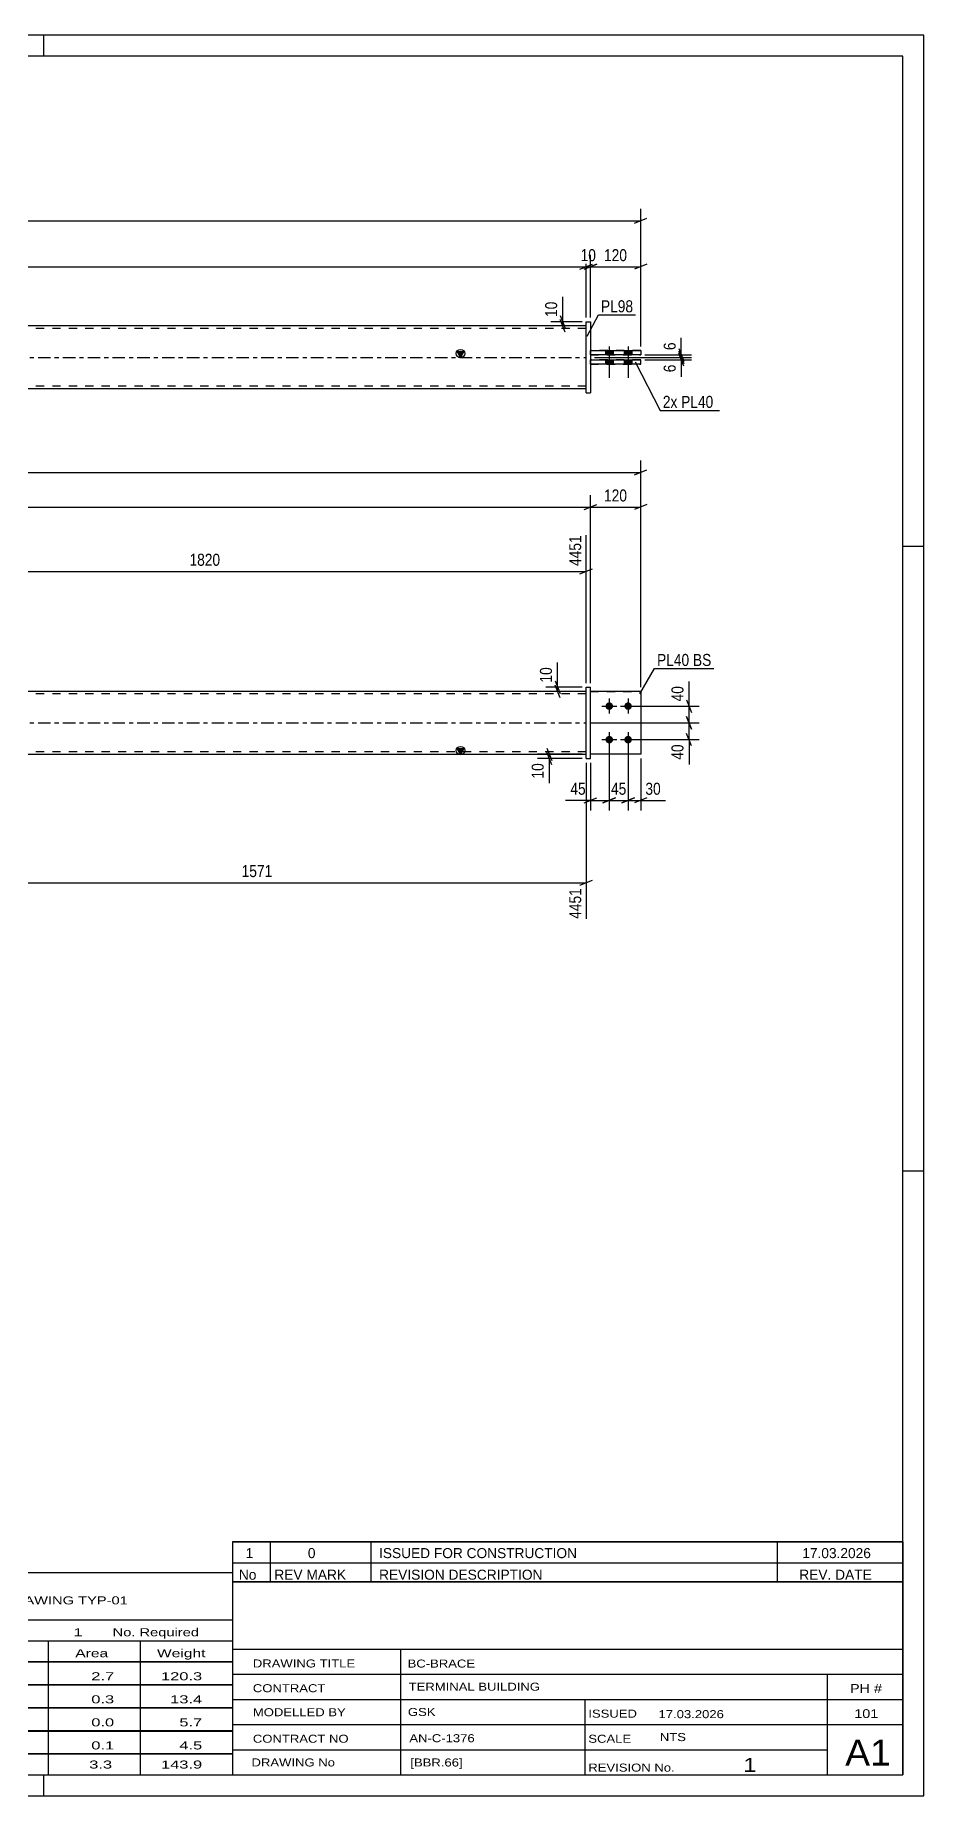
# Model space of a CAD drawing. Header units: millimetres. Extents: x 0 to 594, y 0 to 420.
# Drawn here: x 381.9 to 594, y 0 to 420 of the extents above; entities that cross this region are included whole.
import ezdxf

# ---------------------------------------------------------------- set-up
doc = ezdxf.new("R2010")
doc.units = ezdxf.units.MM
doc.linetypes.add('DXK_LINE_DOT2', pattern=[3.9198, 1.9599, -1.9599])
doc.linetypes.add('DXK_LINE_DOT3', pattern=[5.9187, 2.979, -0.9799, 0.9799, -0.9799])
doc.styles.add('Arial Narrow', font='ARIALN.TTF', dxfattribs={"height": 0.2})

# ---------------------------------------------------------------- blocks, each defined once
blk = doc.blocks.new('Unknown-580611564-1130')
at = {"color": 5, "linetype": 'Continuous'}
for p, q in [((594, 420), (0, 420)), ((384, 415), (384, 420)), ((594, 0), (594, 420)), ((589, 415), (5, 415)), ((589, 5), (589, 415)), ((594, 298), (589, 298)), ((594, 149), (589, 149)), ((5, 5), (589, 5)), ((384, 0), (384, 5)), ((0, 0), (594, 0))]:
    blk.add_line(p, q, dxfattribs=at)
blk = doc.blocks.new('Part-580611564-1695 - 1673')
at = {"color": 2, "linetype": 'Continuous'}
for p, q in [((526.43, 263.45), (514.43, 263.45)), ((526.43, 263.45), (526.43, 263.45)), ((526.43, 263.45), (526.43, 248.45)), ((526.43, 248.45), (514.43, 248.45))]:
    blk.add_line(p, q, dxfattribs=at)
at = {"color": 7, "linetype": 'DXK_LINE_DOT2'}
for p, q in [((526.43, 263.45), (514.43, 263.45)), ((514.43, 263.45), (514.43, 263.45)), ((514.43, 248.45), (514.43, 263.45)), ((526.43, 263.45), (526.43, 263.45)), ((526.43, 248.45), (514.43, 248.45))]:
    blk.add_line(p, q, dxfattribs=at)
blk = doc.blocks.new('Part-580611564-1700 - 1673')
at = {"linetype": 'Continuous'}
blk.add_hatch(color=2, dxfattribs=at).paths.add_polyline_path([(483.43, 248.45), (482.63, 249.85), (484.23, 249.85)])
at = {"color": 2, "linetype": 'Continuous'}
for p, q in [((199.04, 263.45), (111.04, 263.45)), ((513.43, 263.45), (199.14, 263.45)), ((111.04, 248.45), (199.04, 248.45)), ((199.14, 248.45), (513.43, 248.45)), ((483.43, 248.45), (482.63, 249.85)), ((482.63, 249.85), (484.23, 249.85)), ((484.23, 249.85), (483.43, 248.45))]:
    blk.add_line(p, q, dxfattribs=at)
at = {"color": 7, "linetype": 'DXK_LINE_DOT2'}
for p, q in [((111.04, 263.45), (111.04, 248.45)), ((199.04, 262.85), (111.04, 262.85)), ((513.43, 262.85), (199.14, 262.85)), ((298.36, 263.45), (298.36, 262.85)), ((332.49, 263.45), (332.49, 262.85)), ((513.43, 248.45), (513.43, 263.45)), ((199.04, 249.05), (111.04, 249.05)), ((513.43, 249.05), (199.14, 249.05)), ((322.25, 248.45), (322.25, 249.05)), ((322.25, 248.54), (322.25, 248.45)), ((356.39, 248.45), (356.39, 249.05)), ((356.39, 248.54), (356.39, 248.45))]:
    blk.add_line(p, q, dxfattribs=at)
at = {"color": 7, "linetype": 'DXK_LINE_DOT3'}
for p, q in [((111.04, 255.95), (199.04, 255.95)), ((199.14, 255.95), (513.43, 255.95))]:
    blk.add_line(p, q, dxfattribs=at)
at = {"color": 2, "linetype": 'Continuous'}
blk.add_circle((483.43, 249.35), 1, dxfattribs=at)
blk = doc.blocks.new('Part-580611564-1685 - 1673')
at = {"color": 2, "linetype": 'Continuous'}
for p, q in [((513.43, 264.45), (514.43, 264.45)), ((513.43, 247.45), (513.43, 264.45)), ((514.43, 247.45), (514.43, 264.45)), ((513.43, 247.45), (513.43, 247.45)), ((513.43, 247.45), (514.43, 247.45))]:
    blk.add_line(p, q, dxfattribs=at)
at = {"color": 7, "linetype": 'DXK_LINE_DOT2'}
for p, q in [((513.43, 264.45), (514.43, 264.45)), ((513.43, 247.45), (514.43, 247.45))]:
    blk.add_line(p, q, dxfattribs=at)
blk = doc.blocks.new('Part-580611564-1690 - 1673')
at = {"color": 7, "linetype": 'DXK_LINE_DOT2'}
for p, q in [((514.43, 263.45), (526.43, 263.45)), ((526.43, 263.45), (514.43, 263.45)), ((514.43, 263.45), (514.43, 263.45)), ((514.43, 248.45), (514.43, 263.45)), ((526.43, 263.45), (526.43, 263.45)), ((526.43, 263.45), (526.43, 248.45)), ((526.43, 248.45), (514.43, 248.45)), ((526.43, 248.45), (514.43, 248.45))]:
    blk.add_line(p, q, dxfattribs=at)
blk = doc.blocks.new('Bolt-580611564-1710 - 1673')
at = {"linetype": 'Continuous'}
for points in [[(518.93, 260.85), (519.12, 260.83), (519.3, 260.77), (519.46, 260.68), (519.6, 260.55), (519.71, 260.4), (519.79, 260.23), (519.83, 260.04), (519.83, 259.85), (519.79, 259.67), (519.71, 259.5), (519.6, 259.35), (519.46, 259.22), (519.3, 259.13), (519.12, 259.07), (518.93, 259.05), (518.74, 259.07), (518.57, 259.13), (518.4, 259.22), (518.26, 259.35), (518.15, 259.5), (518.08, 259.67), (518.04, 259.85), (518.04, 260.04), (518.08, 260.23), (518.15, 260.4), (518.26, 260.55), (518.4, 260.68), (518.57, 260.77), (518.74, 260.83)], [(523.43, 260.85), (523.62, 260.83), (523.8, 260.77), (523.96, 260.68), (524.1, 260.55), (524.21, 260.4), (524.29, 260.23), (524.33, 260.04), (524.33, 259.85), (524.29, 259.67), (524.21, 259.5), (524.1, 259.35), (523.96, 259.22), (523.8, 259.13), (523.62, 259.07), (523.43, 259.05), (523.24, 259.07), (523.07, 259.13), (522.9, 259.22), (522.76, 259.35), (522.65, 259.5), (522.58, 259.67), (522.54, 259.85), (522.54, 260.04), (522.58, 260.23), (522.65, 260.4), (522.76, 260.55), (522.9, 260.68), (523.07, 260.77), (523.24, 260.83)], [(518.93, 252.85), (519.12, 252.83), (519.3, 252.77), (519.46, 252.68), (519.6, 252.55), (519.71, 252.4), (519.79, 252.23), (519.83, 252.04), (519.83, 251.85), (519.79, 251.67), (519.71, 251.5), (519.6, 251.35), (519.46, 251.22), (519.3, 251.13), (519.12, 251.07), (518.93, 251.05), (518.74, 251.07), (518.57, 251.13), (518.4, 251.22), (518.26, 251.35), (518.15, 251.5), (518.08, 251.67), (518.04, 251.85), (518.04, 252.04), (518.08, 252.23), (518.15, 252.4), (518.26, 252.55), (518.4, 252.68), (518.57, 252.77), (518.74, 252.83)], [(523.43, 252.85), (523.62, 252.83), (523.8, 252.77), (523.96, 252.68), (524.1, 252.55), (524.21, 252.4), (524.29, 252.23), (524.33, 252.04), (524.33, 251.85), (524.29, 251.67), (524.21, 251.5), (524.1, 251.35), (523.96, 251.22), (523.8, 251.13), (523.62, 251.07), (523.43, 251.05), (523.24, 251.07), (523.07, 251.13), (522.9, 251.22), (522.76, 251.35), (522.65, 251.5), (522.58, 251.67), (522.54, 251.85), (522.54, 252.04), (522.58, 252.23), (522.65, 252.4), (522.76, 252.55), (522.9, 252.68), (523.07, 252.77), (523.24, 252.83)]]:
    blk.add_hatch(color=1, dxfattribs=at).paths.add_polyline_path(points)
at = {"color": 1, "linetype": 'Continuous'}
for p, q in [((518.93, 261.75), (518.93, 258.15)), ((523.43, 261.75), (523.43, 258.15)), ((517.13, 259.95), (520.73, 259.95)), ((521.63, 259.95), (525.23, 259.95)), ((518.93, 253.75), (518.93, 250.15)), ((523.43, 253.75), (523.43, 250.15)), ((517.13, 251.95), (520.73, 251.95)), ((521.63, 251.95), (525.23, 251.95))]:
    blk.add_line(p, q, dxfattribs=at)
blk = doc.blocks.new('Bolt-580611564-1371 - 1367')
at = {"linetype": 'Continuous'}
for points in [[(519.83, 344.75), (518.03, 344.75), (518.03, 343.75), (519.83, 343.75)], [(519.83, 344.75), (518.03, 344.75), (518.03, 343.75), (519.83, 343.75)], [(524.33, 344.75), (522.53, 344.75), (522.53, 343.75), (524.33, 343.75)], [(524.33, 344.75), (522.53, 344.75), (522.53, 343.75), (524.33, 343.75)], [(519.83, 342.55), (518.03, 342.55), (518.03, 341.55), (519.83, 341.55)], [(519.83, 342.55), (518.03, 342.55), (518.03, 341.55), (519.83, 341.55)], [(524.33, 342.55), (522.53, 342.55), (522.53, 341.55), (524.33, 341.55)], [(524.33, 342.55), (522.53, 342.55), (522.53, 341.55), (524.33, 341.55)]]:
    blk.add_hatch(color=1, dxfattribs=at).paths.add_polyline_path(points)
at = {"color": 1, "linetype": 'Continuous'}
for p, q in [((518.03, 344.75), (518.03, 343.75)), ((518.03, 344.75), (518.03, 343.75)), ((518.93, 345.75), (518.93, 338.25)), ((518.93, 345.75), (518.93, 338.25)), ((519.83, 344.75), (519.83, 343.75)), ((519.83, 344.75), (519.83, 343.75)), ((522.53, 344.75), (522.53, 343.75)), ((522.53, 344.75), (522.53, 343.75)), ((523.43, 345.75), (523.43, 338.25)), ((523.43, 345.75), (523.43, 338.25)), ((524.33, 344.75), (524.33, 343.75)), ((524.33, 344.75), (524.33, 343.75)), ((518.03, 342.55), (518.03, 341.55)), ((518.03, 342.55), (518.03, 341.55)), ((519.83, 342.55), (519.83, 341.55)), ((519.83, 342.55), (519.83, 341.55)), ((522.53, 342.55), (522.53, 341.55)), ((522.53, 342.55), (522.53, 341.55)), ((524.33, 342.55), (524.33, 341.55)), ((524.33, 342.55), (524.33, 341.55))]:
    blk.add_line(p, q, dxfattribs=at)
blk = doc.blocks.new('Part-580611564-1456 - 1367')
at = {"linetype": 'Continuous'}
blk.add_hatch(color=2, dxfattribs=at).paths.add_polyline_path([(483.43, 343.15), (482.63, 344.55), (484.23, 344.55)])
at = {"color": 2, "linetype": 'Continuous'}
for p, q in [((199.04, 350.65), (111.04, 350.65)), ((513.43, 350.65), (199.14, 350.65)), ((483.43, 343.15), (482.63, 344.55)), ((482.63, 344.55), (484.23, 344.55)), ((484.23, 344.55), (483.43, 343.15)), ((298.36, 343.85), (332.49, 343.85)), ((298.36, 343.75), (298.36, 343.85)), ((298.36, 342.55), (298.36, 342.45)), ((298.36, 342.45), (298.36, 342.45)), ((332.49, 342.45), (298.36, 342.45)), ((322.25, 343.85), (322.25, 343.75)), ((322.25, 342.45), (322.25, 342.55)), ((332.49, 343.85), (332.49, 342.45)), ((199.04, 335.65), (111.04, 335.65)), ((513.43, 335.65), (199.14, 335.65))]:
    blk.add_line(p, q, dxfattribs=at)
at = {"color": 7, "linetype": 'DXK_LINE_DOT2'}
for p, q in [((111.04, 335.65), (111.04, 350.65)), ((199.04, 350.05), (111.04, 350.05)), ((513.43, 350.05), (199.14, 350.05)), ((513.43, 335.65), (513.43, 350.65)), ((298.36, 343.85), (332.49, 343.85)), ((298.36, 342.45), (298.36, 343.75)), ((298.36, 342.45), (332.49, 342.45)), ((322.25, 343.85), (322.25, 343.85)), ((322.25, 343.85), (322.25, 343.85)), ((322.25, 343.85), (356.39, 343.85)), ((322.25, 343.85), (356.39, 343.85)), ((322.25, 343.75), (322.25, 342.45)), ((356.39, 342.45), (322.25, 342.45)), ((322.25, 342.45), (322.25, 342.45)), ((322.25, 342.45), (356.39, 342.45)), ((356.39, 343.85), (356.39, 342.45)), ((199.04, 336.25), (111.04, 336.25)), ((513.43, 336.25), (199.14, 336.25))]:
    blk.add_line(p, q, dxfattribs=at)
at = {"color": 7, "linetype": 'DXK_LINE_DOT3'}
for p, q in [((111.04, 343.15), (199.04, 343.15)), ((199.14, 343.15), (513.43, 343.15))]:
    blk.add_line(p, q, dxfattribs=at)
at = {"color": 2, "linetype": 'Continuous'}
blk.add_circle((483.43, 344.05), 1, dxfattribs=at)
blk = doc.blocks.new('Part-580611564-1461 - 1367')
at = {"color": 2, "linetype": 'Continuous'}
for p, q in [((514.43, 342.55), (526.43, 342.55)), ((526.43, 341.55), (514.43, 341.55)), ((526.43, 341.55), (526.43, 342.55))]:
    blk.add_line(p, q, dxfattribs=at)
at = {"color": 7, "linetype": 'DXK_LINE_DOT2'}
for p, q in [((514.43, 341.55), (514.43, 342.55)), ((526.43, 342.55), (514.43, 342.55)), ((514.43, 341.55), (526.43, 341.55))]:
    blk.add_line(p, q, dxfattribs=at)
blk = doc.blocks.new('Part-580611564-1433 - 1367')
at = {"color": 2, "linetype": 'Continuous'}
for p, q in [((513.43, 351.65), (513.43, 351.65)), ((513.43, 334.65), (513.43, 351.65)), ((513.43, 351.65), (514.43, 351.65)), ((514.43, 351.65), (514.43, 351.65)), ((514.43, 351.65), (514.43, 334.65)), ((513.43, 334.65), (514.43, 334.65)), ((513.43, 334.65), (513.43, 334.65)), ((514.43, 334.65), (514.43, 334.65))]:
    blk.add_line(p, q, dxfattribs=at)
at = {"color": 7, "linetype": 'DXK_LINE_DOT2'}
for p, q in [((513.43, 351.65), (513.43, 351.65)), ((513.43, 351.65), (514.43, 351.65)), ((513.43, 334.65), (514.43, 334.65))]:
    blk.add_line(p, q, dxfattribs=at)
blk = doc.blocks.new('Part-580611564-1466 - 1367')
at = {"color": 2, "linetype": 'Continuous'}
for p, q in [((514.43, 344.75), (526.43, 344.75)), ((526.43, 344.75), (526.43, 343.75)), ((526.43, 343.75), (514.43, 343.75))]:
    blk.add_line(p, q, dxfattribs=at)
at = {"color": 7, "linetype": 'DXK_LINE_DOT2'}
for p, q in [((514.43, 343.75), (514.43, 344.75)), ((526.43, 344.75), (514.43, 344.75)), ((526.43, 344.75), (526.43, 344.75)), ((514.43, 343.75), (526.43, 343.75))]:
    blk.add_line(p, q, dxfattribs=at)
blk = doc.blocks.new('StraightDimension-580611564-1936 - 1673')
at = {"color": 7, "linetype": 'Continuous'}
for p, q in [((512.43, 248.45), (501.78, 248.45)), ((504.03, 249.95), (505.23, 246.95)), ((505.23, 245.95), (504.03, 248.95)), ((504.63, 247.45), (504.63, 248.45)), ((512.43, 247.45), (501.78, 247.45))]:
    blk.add_line(p, q, dxfattribs=at)
at = {"color": 0}
blk.add_wipeout([(503.88, 246.92), (499.68, 246.92), (499.68, 242.07), (503.88, 242.07)], dxfattribs=at)
at = {"color": 7, "linetype": 'Continuous'}
blk.add_line((504.63, 247.45), (504.63, 241.54), dxfattribs=at)
blk.add_line((504.63, 247.45), (504.63, 241.54), dxfattribs=at)
at = {"color": 3, "style": 'Arial Narrow'}
blk.add_text('10', height=2.863, rotation=90.0002, dxfattribs=at).set_placement((503.28, 242.67))
blk = doc.blocks.new('StraightDimension-580611564-1955 - 1673')
at = {"color": 7, "linetype": 'Continuous'}
for p, q in [((518.93, 250.95), (518.93, 235.06)), ((523.43, 250.95), (523.43, 235.06)), ((517.43, 236.86), (520.43, 238.06)), ((518.93, 237.46), (523.43, 237.46)), ((524.93, 238.06), (521.93, 236.86))]:
    blk.add_line(p, q, dxfattribs=at)
at = {"color": 0}
blk.add_wipeout([(523.61, 238.21), (523.61, 242.41), (518.75, 242.41), (518.75, 238.21)], dxfattribs=at)
at = {"color": 3, "style": 'Arial Narrow'}
blk.add_text('45', height=2.863, dxfattribs=at).set_placement((519.35, 238.81))
blk = doc.blocks.new('StraightDimension-580611564-2017 - 1673')
at = {"color": 7, "linetype": 'Continuous'}
for p, q in [((537.39, 257.45), (538.59, 254.45)), ((514.43, 255.95), (540.39, 255.95)), ((538.59, 250.45), (537.39, 253.45)), ((537.99, 251.95), (537.99, 255.95)), ((524.43, 251.95), (540.39, 251.95))]:
    blk.add_line(p, q, dxfattribs=at)
at = {"color": 0}
blk.add_wipeout([(537.24, 251.42), (533.04, 251.42), (533.04, 246.57), (537.24, 246.57)], dxfattribs=at)
at = {"color": 7, "linetype": 'Continuous'}
blk.add_line((537.99, 251.95), (537.99, 246.04), dxfattribs=at)
blk.add_line((537.99, 251.95), (537.99, 246.04), dxfattribs=at)
at = {"color": 3, "style": 'Arial Narrow'}
blk.add_text('40', height=2.863, rotation=90.0002, dxfattribs=at).set_placement((536.64, 247.17))
blk = doc.blocks.new('StraightDimension-580611564-2031 - 1673')
at = {"color": 7, "linetype": 'Continuous'}
for p, q in [((506.01, 265.95), (507.21, 262.95)), ((507.21, 261.95), (506.01, 264.95)), ((512.43, 264.45), (503.76, 264.45)), ((512.43, 263.45), (503.76, 263.45)), ((506.61, 263.45), (506.61, 264.45))]:
    blk.add_line(p, q, dxfattribs=at)
at = {"color": 0}
blk.add_wipeout([(505.86, 269.83), (501.66, 269.83), (501.66, 264.97), (505.86, 264.97)], dxfattribs=at)
at = {"color": 7, "linetype": 'Continuous'}
blk.add_line((506.61, 264.45), (506.61, 270.35), dxfattribs=at)
blk.add_line((506.61, 264.45), (506.61, 270.35), dxfattribs=at)
at = {"color": 3, "style": 'Arial Narrow'}
blk.add_text('10', height=2.863, rotation=90.0002, dxfattribs=at).set_placement((505.26, 265.57))
blk = doc.blocks.new('StraightDimension-580611564-2050 - 1673')
at = {"color": 7, "linetype": 'Continuous'}
for p, q in [((111.54, 308.02), (108.54, 306.82)), ((110.04, 265.45), (110.04, 310.27)), ((110.04, 307.42), (514.43, 307.42)), ((512.93, 306.82), (515.93, 308.02)), ((514.43, 265.45), (514.43, 310.27))]:
    blk.add_line(p, q, dxfattribs=at)
at = {"color": 0}
blk.add_wipeout([(316.49, 308.17), (316.49, 312.37), (307.98, 312.37), (307.98, 308.17)], dxfattribs=at)
at = {"color": 3, "style": 'Arial Narrow'}
blk.add_text('4471', height=2.863, dxfattribs=at).set_placement((308.58, 308.77))
blk = doc.blocks.new('StraightDimension-580611564-2040 - 1673')
at = {"color": 7, "linetype": 'Continuous'}
for p, q in [((512.93, 306.82), (515.93, 308.02)), ((514.43, 265.45), (514.43, 310.27)), ((514.43, 307.42), (526.43, 307.42)), ((527.93, 308.02), (524.93, 306.82)), ((526.43, 264.45), (526.43, 310.27))]:
    blk.add_line(p, q, dxfattribs=at)
at = {"color": 0}
blk.add_wipeout([(523.77, 308.17), (523.77, 312.37), (517.09, 312.37), (517.09, 308.17)], dxfattribs=at)
at = {"color": 3, "style": 'Arial Narrow'}
blk.add_text('120', height=2.863, dxfattribs=at).set_placement((517.69, 308.77))
blk = doc.blocks.new('StraightDimension-580611564-1945 - 1673')
at = {"color": 7, "linetype": 'Continuous'}
for p, q in [((518.93, 250.95), (518.93, 235.06)), ((514.43, 246.45), (514.43, 235.06)), ((512.93, 236.86), (515.93, 238.06)), ((514.43, 237.46), (518.93, 237.46)), ((520.43, 238.06), (517.43, 236.86))]:
    blk.add_line(p, q, dxfattribs=at)
at = {"color": 0}
blk.add_wipeout([(513.91, 238.21), (513.91, 242.41), (509.05, 242.41), (509.05, 238.21)], dxfattribs=at)
at = {"color": 7, "linetype": 'Continuous'}
blk.add_line((514.43, 237.46), (508.53, 237.46), dxfattribs=at)
blk.add_line((514.43, 237.46), (508.53, 237.46), dxfattribs=at)
at = {"color": 3, "style": 'Arial Narrow'}
blk.add_text('45', height=2.863, dxfattribs=at).set_placement((509.65, 238.81))
blk = doc.blocks.new('StraightDimension-580611564-1746 - 1673')
at = {"color": 7, "linetype": 'Continuous'}
for p, q in [((99.54, 316.32), (96.54, 315.12)), ((98.04, 264.45), (98.04, 318.57)), ((98.04, 315.72), (526.43, 315.72)), ((524.93, 315.12), (527.93, 316.32)), ((526.43, 264.45), (526.43, 318.57))]:
    blk.add_line(p, q, dxfattribs=at)
at = {"color": 0}
blk.add_wipeout([(316.49, 316.47), (316.49, 320.67), (307.98, 320.67), (307.98, 316.47)], dxfattribs=at)
at = {"color": 3, "style": 'Arial Narrow'}
blk.add_text('4711', height=2.863, dxfattribs=at).set_placement((308.58, 317.07))
blk = doc.blocks.new('StraightDimension-580611564-2897 - 1673')
at = {"color": 7, "linetype": 'Continuous'}
for p, q in [((356.29, 247.45), (356.29, 200.51)), ((513.43, 246.45), (513.43, 209.21)), ((357.79, 218.42), (354.79, 217.22)), ((511.93, 217.22), (514.93, 218.42)), ((356.29, 217.82), (513.43, 217.82))]:
    blk.add_line(p, q, dxfattribs=at)
at = {"color": 0}
blk.add_wipeout([(439.12, 218.57), (439.12, 222.77), (430.6, 222.77), (430.6, 218.57)], dxfattribs=at)
at = {"color": 0, "linetype": 'Continuous'}
blk.add_wipeout([(512.83, 217.12), (508.63, 217.12), (508.63, 208.61), (512.83, 208.61)], dxfattribs=at)
at = {"color": 3, "style": 'Arial Narrow'}
blk.add_text('1571', height=2.863, dxfattribs=at).set_placement((431.2, 219.17))
at = {"color": 3, "linetype": 'Continuous', "style": 'Arial Narrow'}
blk.add_text('4451', height=2.863, rotation=90.0002, dxfattribs=at).set_placement((512.23, 209.21))
blk = doc.blocks.new('StraightDimension-580611564-1965 - 1673')
at = {"color": 7, "linetype": 'Continuous'}
for p, q in [((523.43, 250.95), (523.43, 235.06)), ((526.43, 247.45), (526.43, 235.06)), ((521.93, 236.86), (524.93, 238.06)), ((523.43, 237.46), (526.43, 237.46)), ((527.93, 238.06), (524.93, 236.86))]:
    blk.add_line(p, q, dxfattribs=at)
at = {"color": 0}
blk.add_wipeout([(531.81, 238.21), (531.81, 242.41), (526.96, 242.41), (526.96, 238.21)], dxfattribs=at)
at = {"color": 7, "linetype": 'Continuous'}
blk.add_line((526.43, 237.46), (532.34, 237.46), dxfattribs=at)
blk.add_line((526.43, 237.46), (532.34, 237.46), dxfattribs=at)
at = {"color": 3, "style": 'Arial Narrow'}
blk.add_text('30', height=2.863, dxfattribs=at).set_placement((527.56, 238.81))
blk = doc.blocks.new('StraightDimension-580611564-2004 - 1673')
at = {"color": 7, "linetype": 'Continuous'}
for p, q in [((537.39, 261.45), (538.59, 258.45)), ((524.43, 259.95), (540.39, 259.95)), ((538.59, 254.45), (537.39, 257.45)), ((537.99, 255.95), (537.99, 259.95)), ((514.43, 255.95), (540.39, 255.95))]:
    blk.add_line(p, q, dxfattribs=at)
at = {"color": 0}
blk.add_wipeout([(537.24, 265.33), (533.04, 265.33), (533.04, 260.47), (537.24, 260.47)], dxfattribs=at)
at = {"color": 7, "linetype": 'Continuous'}
blk.add_line((537.99, 259.95), (537.99, 265.85), dxfattribs=at)
blk.add_line((537.99, 259.95), (537.99, 265.85), dxfattribs=at)
at = {"color": 3, "style": 'Arial Narrow'}
blk.add_text('40', height=2.863, rotation=90.0002, dxfattribs=at).set_placement((536.64, 261.07))
blk = doc.blocks.new('StraightDimension-580611564-2779 - 1673')
at = {"color": 7, "linetype": 'Continuous'}
for p, q in [((331.4, 264.45), (331.4, 300.7)), ((513.43, 265.45), (513.43, 300.7)), ((332.9, 292.68), (329.9, 291.48)), ((331.4, 292.08), (513.43, 292.08)), ((511.93, 291.48), (514.93, 292.68))]:
    blk.add_line(p, q, dxfattribs=at)
at = {"color": 0, "linetype": 'Continuous'}
blk.add_wipeout([(512.83, 301.3), (508.63, 301.3), (508.63, 292.78), (512.83, 292.78)], dxfattribs=at)
at = {"color": 0}
blk.add_wipeout([(426.67, 292.83), (426.67, 297.03), (418.16, 297.03), (418.16, 292.83)], dxfattribs=at)
at = {"color": 3, "linetype": 'Continuous', "style": 'Arial Narrow'}
blk.add_text('4451', height=2.863, rotation=90.0002, dxfattribs=at).set_placement((512.23, 293.38))
at = {"color": 3, "style": 'Arial Narrow'}
blk.add_text('1820', height=2.863, dxfattribs=at).set_placement((418.76, 293.43))
blk = doc.blocks.new('StraightDimension-580611564-1618 - 1367')
at = {"color": 7, "linetype": 'Continuous'}
for p, q in [((535.53, 344.65), (536.73, 341.65)), ((515.43, 343.15), (538.53, 343.15)), ((527.43, 342.55), (538.53, 342.55)), ((536.73, 341.05), (535.53, 344.05)), ((536.13, 342.55), (536.13, 343.15))]:
    blk.add_line(p, q, dxfattribs=at)
at = {"color": 0}
blk.add_wipeout([(535.38, 342.03), (531.18, 342.03), (531.18, 339), (535.38, 339)], dxfattribs=at)
at = {"color": 7, "linetype": 'Continuous'}
blk.add_line((536.13, 342.55), (536.13, 338.48), dxfattribs=at)
blk.add_line((536.13, 342.55), (536.13, 338.48), dxfattribs=at)
at = {"color": 3, "style": 'Arial Narrow'}
blk.add_text('6', height=2.86, rotation=90.0002, dxfattribs=at).set_placement((534.78, 339.6))
blk = doc.blocks.new('StraightDimension-580611564-1545 - 1367')
at = {"color": 7, "linetype": 'Continuous'}
for p, q in [((98.04, 345.75), (98.04, 378.6)), ((526.43, 345.75), (526.43, 378.6)), ((99.54, 376.35), (96.54, 375.15)), ((98.04, 375.75), (526.43, 375.75)), ((524.93, 375.15), (527.93, 376.35))]:
    blk.add_line(p, q, dxfattribs=at)
at = {"color": 0}
blk.add_wipeout([(316.49, 376.5), (316.49, 380.7), (307.98, 380.7), (307.98, 376.5)], dxfattribs=at)
at = {"color": 3, "style": 'Arial Narrow'}
blk.add_text('4711', height=2.863, dxfattribs=at).set_placement((308.58, 377.1))
blk = doc.blocks.new('StraightDimension-580611564-1576 - 1367')
at = {"color": 7, "linetype": 'Continuous'}
for p, q in [((111.04, 352.65), (111.04, 367.6)), ((513.43, 352.65), (513.43, 367.6)), ((112.54, 365.35), (109.54, 364.15)), ((111.04, 364.75), (513.43, 364.75)), ((511.93, 364.15), (514.93, 365.35))]:
    blk.add_line(p, q, dxfattribs=at)
at = {"color": 0}
blk.add_wipeout([(316.49, 365.5), (316.49, 369.7), (307.98, 369.7), (307.98, 365.5)], dxfattribs=at)
at = {"color": 3, "style": 'Arial Narrow'}
blk.add_text('4451', height=2.863, dxfattribs=at).set_placement((308.58, 366.1))
blk = doc.blocks.new('StraightDimension-580611564-1586 - 1367')
at = {"color": 7, "linetype": 'Continuous'}
for p, q in [((513.43, 352.65), (513.43, 367.6)), ((514.43, 352.65), (514.43, 367.6)), ((511.93, 364.15), (514.93, 365.35)), ((515.93, 365.35), (512.93, 364.15)), ((513.43, 364.75), (514.43, 364.75))]:
    blk.add_line(p, q, dxfattribs=at)
at = {"color": 0}
blk.add_wipeout([(516.36, 365.5), (516.36, 369.7), (511.5, 369.7), (511.5, 365.5)], dxfattribs=at)
at = {"color": 3, "style": 'Arial Narrow'}
blk.add_text('10', height=2.863, dxfattribs=at).set_placement((512.1, 366.1))
blk = doc.blocks.new('StraightDimension-580611564-1596 - 1367')
at = {"color": 7, "linetype": 'Continuous'}
for p, q in [((514.43, 352.65), (514.43, 367.6)), ((526.43, 345.75), (526.43, 367.6)), ((512.93, 364.15), (515.93, 365.35)), ((514.43, 364.75), (526.43, 364.75)), ((527.93, 365.35), (524.93, 364.15))]:
    blk.add_line(p, q, dxfattribs=at)
at = {"color": 0}
blk.add_wipeout([(523.77, 365.5), (523.77, 369.7), (517.09, 369.7), (517.09, 365.5)], dxfattribs=at)
at = {"color": 3, "style": 'Arial Narrow'}
blk.add_text('120', height=2.863, dxfattribs=at).set_placement((517.69, 366.1))
blk = doc.blocks.new('StraightDimension-580611564-1607 - 1367')
at = {"color": 7, "linetype": 'Continuous'}
for p, q in [((507.25, 353.15), (508.45, 350.15)), ((512.43, 351.65), (505, 351.65)), ((512.43, 350.65), (505, 350.65)), ((508.45, 349.15), (507.25, 352.15)), ((507.85, 350.65), (507.85, 351.65))]:
    blk.add_line(p, q, dxfattribs=at)
at = {"color": 0}
blk.add_wipeout([(507.1, 357.04), (502.9, 357.04), (502.9, 352.18), (507.1, 352.18)], dxfattribs=at)
at = {"color": 7, "linetype": 'Continuous'}
blk.add_line((507.85, 351.65), (507.85, 357.56), dxfattribs=at)
blk.add_line((507.85, 351.65), (507.85, 357.56), dxfattribs=at)
at = {"color": 3, "style": 'Arial Narrow'}
blk.add_text('10', height=2.863, rotation=90.0002, dxfattribs=at).set_placement((506.5, 352.78))
blk = doc.blocks.new('StraightDimension-580611564-1627 - 1367')
at = {"color": 7, "linetype": 'Continuous'}
for p, q in [((535.53, 345.25), (536.73, 342.25)), ((536.73, 341.65), (535.53, 344.65)), ((515.43, 343.15), (538.53, 343.15)), ((527.43, 343.75), (538.53, 343.75)), ((536.13, 343.15), (536.13, 343.75))]:
    blk.add_line(p, q, dxfattribs=at)
at = {"color": 0}
blk.add_wipeout([(535.38, 347.31), (531.18, 347.31), (531.18, 344.28), (535.38, 344.28)], dxfattribs=at)
at = {"color": 7, "linetype": 'Continuous'}
blk.add_line((536.13, 343.75), (536.13, 347.83), dxfattribs=at)
blk.add_line((536.13, 343.75), (536.13, 347.83), dxfattribs=at)
at = {"color": 3, "style": 'Arial Narrow'}
blk.add_text('6', height=2.86, rotation=90.0002, dxfattribs=at).set_placement((534.78, 344.88))
blk = doc.blocks.new('Unknown-580611564-4470')
at = {"color": 7, "linetype": 'Continuous'}
for p, q in [((429, 51.05), (429, 5)), ((429, 51.05), (589, 51.05)), ((589, 51), (589, 5)), ((429, 35), (589, 35)), ((469.14, 35), (469.14, 5)), ((429, 29), (589, 29)), ((571, 5.05), (571, 29.05)), ((429, 23), (589, 23)), ((513.14, 23), (513.14, 5)), ((429, 17), (589, 17)), ((429, 11), (571, 11)), ((429, 5), (589, 5))]:
    blk.add_line(p, q, dxfattribs=at)
at = {"color": 7, "style": 'Arial Narrow'}
for s, height, width, p in [('DRAWING TITLE', 1.9089, 1.425378, (433.88, 30.61)), ('BC-BRACE', 1.909, 1.425378, (470.81, 30.59)), ('CONTRACT', 1.909, 1.425378, (433.88, 24.71)), ('TERMINAL BUILDING', 1.9089, 1.425378, (471.06, 25.07)), ('MODELLED BY', 1.9089, 1.425378, (433.88, 18.98)), ('GSK', 1.909, 1.425378, (470.88, 19.04)), ('ISSUED', 1.909, 1.425378, (513.94, 18.64)), ('17.03.2026', 1.909, 1.425378, (530.69, 18.52)), ('CONTRACT NO', 1.9089, 1.425378, (433.88, 12.66)), ('AN-C-1376', 1.909, 1.425378, (471.23, 12.78)), ('SCALE', 1.909, 1.425378, (513.94, 12.65)), ('A1', 6.204, 1.25, (575.24, 7.2)), ('DRAWING No', 1.909, 1.425378, (433.56, 7)), ('[BBR.66]', 1.909, 1.425378, (471.46, 6.99)), ('1', 3.34, 1.5, (550.91, 5.68)), ('REVISION No.', 1.9089, 1.425378, (513.94, 5.77))]:
    blk.add_text(s, height=height, dxfattribs=dict(at, width=width)).set_placement(p)
at = {"color": 7, "linetype": 'Continuous', "style": 'Arial Narrow'}
for s, height, width, p in [('PH #', 2.1, 1.42538, (576.4, 24.55)), ('101', 2.1, 1.42538, (577.41, 18.55)), ('NTS', 1.909, 1.425378, (531, 13.05))]:
    blk.add_text(s, height=height, dxfattribs=dict(at, width=width)).set_placement(p)
blk = doc.blocks.new('Unknown-580611564-4471')
at = {"color": 7, "linetype": 'Continuous'}
for p, q in [((429, 60.55), (589, 60.55)), ((589, 60.55), (429, 60.55)), ((429, 60.55), (429, 55.55)), ((438, 60.55), (438, 55.55)), ((462, 60.55), (462, 55.55)), ((559, 60.55), (559, 55.55)), ((589, 60.55), (589, 55.55)), ((429, 55.55), (589, 55.55)), ((429, 55.55), (429, 51.05)), ((429, 55.55), (589, 55.55)), ((438, 55.55), (438, 51.05)), ((462, 55.55), (462, 51.05)), ((559, 55.55), (559, 51.05)), ((589, 55.55), (589, 51.05)), ((589, 51.05), (429, 51.05))]:
    blk.add_line(p, q, dxfattribs=at)
at = {"color": 7, "linetype": 'Continuous', "style": 'Arial Narrow'}
for s, height, width, p in [('1', 2.39, 1.196471, (432.16, 56.7)), ('0', 2.39, 1.196471, (447, 56.7)), ('ISSUED FOR CONSTRUCTION', 2.3861, 1.196471, (464, 56.7)), ('17.03.2026', 2.386, 1.196471, (565, 56.7)), ('No', 2.386, 1.2, (430.54, 51.55)), ('REV MARK', 2.386, 1.2, (439, 51.55)), ('REVISION DESCRIPTION', 2.3861, 1.2, (464, 51.55)), ('REV. DATE', 2.386, 1.2, (564.28, 51.55))]:
    blk.add_text(s, height=height, dxfattribs=dict(at, width=width)).set_placement(p)
blk = doc.blocks.new('Unknown-580611564-4472')
at = {"color": 7, "linetype": 'Continuous'}
for p, q in [((269, 53.25), (429, 53.25)), ((269, 42), (269, 53.25)), ((429, 53.25), (429, 42)), ((269, 42), (429, 42)), ((269, 42), (269, 37)), ((429, 42), (429, 37)), ((269, 37), (429, 37)), ((269, 37), (269, 32)), ((293, 37), (293, 32)), ((328.5, 37), (328.5, 32)), ((354.5, 37), (354.5, 32)), ((367.5, 37), (367.5, 32)), ((385, 37), (385, 32)), ((407, 37), (407, 32)), ((429, 37), (429, 32)), ((269, 32), (429, 32)), ((269, 31.95), (269, 26.55)), ((269, 31.95), (429, 31.95)), ((293, 32), (293, 26.5)), ((328.5, 32), (328.5, 26.5)), ((354.5, 32), (354.5, 26.5)), ((367.5, 32), (367.5, 26.5)), ((385, 32), (385, 26.5)), ((407, 32), (407, 26.5)), ((429, 31.95), (429, 26.55)), ((269, 26.55), (429, 26.55)), ((269, 26.45), (269, 21.05)), ((269, 26.45), (429, 26.45)), ((293, 26.5), (293, 21)), ((328.5, 26.5), (328.5, 21)), ((354.5, 26.5), (354.5, 21)), ((367.5, 26.5), (367.5, 21)), ((385, 26.5), (385, 21)), ((407, 26.5), (407, 21)), ((429, 26.45), (429, 21.05)), ((269, 21.05), (429, 21.05)), ((293, 21), (293, 15.5)), ((328.5, 21), (328.5, 15.5)), ((354.5, 21), (354.5, 15.5)), ((367.5, 21), (367.5, 15.5)), ((385, 21), (385, 15.5)), ((407, 21), (407, 15.5)), ((269, 20.95), (269, 15.55)), ((269, 20.95), (429, 20.95)), ((429, 20.95), (429, 15.55)), ((269, 15.55), (429, 15.55)), ((269, 15.45), (269, 10.05)), ((269, 15.45), (429, 15.45)), ((293, 15.5), (293, 10)), ((328.5, 15.5), (328.5, 10)), ((354.5, 15.5), (354.5, 10)), ((367.5, 15.5), (367.5, 10)), ((385, 15.5), (385, 10)), ((407, 15.5), (407, 10)), ((429, 15.45), (429, 10.05)), ((269, 10.05), (429, 10.05)), ((269, 10), (429, 10)), ((269, 10), (269, 5)), ((385, 10), (385, 5)), ((407, 10), (407, 5)), ((429, 10), (429, 5)), ((269, 5), (429, 5))]:
    blk.add_line(p, q, dxfattribs=at)
at = {"color": 7, "style": 'Arial Narrow'}
for s, height, width, p in [('GENERAL NOTES & WELD DETAILS :', 2.8633, 1.4, (270.15, 45.56)), ('REFER TYP DRAWING TYP-01', 1.9089, 1.6, (353.7, 45.66)), ("MATERIAL LIST FOR ASSEMBLY MK'D", 1.9089, 1.6, (270.15, 38.06)), ('BBR66', 1.909, 1.794707, (362.57, 37.97)), ('1', 1.91, 1.794707, (391.08, 38.06)), ('No. Required', 1.9089, 1.6, (400.41, 38.06)), ('Mark', 1.909, 1.7, (270.34, 33)), ('Profile', 1.909, 1.7, (303.41, 33)), ('Material', 1.909, 1.7, (333.54, 33.06)), ('No.', 1.909, 1.7, (358.5, 33.06)), ('Length', 1.909, 1.7, (369, 33.06)), ('Area', 1.909, 1.7, (391.5, 33.06)), ('Weight', 1.909, 1.7, (411, 33.06))]:
    blk.add_text(s, height=height, dxfattribs=dict(at, width=width)).set_placement(p)
at = {"color": 7, "linetype": 'Continuous', "style": 'Arial Narrow'}
for s, height, width, p in [('BBR66', 1.909, 1.794707, (270.5, 27.56)), ('SHS150*6', 1.909, 1.794707, (295, 27.56)), ('E350', 1.909, 1.794707, (334.74, 27.56)), ('1', 1.91, 1.794707, (358.86, 27.56)), ('4451', 1.909, 1.794707, (371.58, 27.56)), ('2.7', 1.909, 1.794707, (395.32, 27.56)), ('120.3', 1.909, 1.794707, (411.96, 27.56)), ('PL253', 1.909, 1.794707, (270.5, 22.06)), ('PL12*170', 1.909, 1.794707, (295, 22.06)), ('E350', 1.909, 1.794707, (334.74, 22.06)), ('1', 1.91, 1.794707, (358.86, 22.06)), ('837', 1.909, 1.794707, (373.77, 22.06)), ('0.3', 1.909, 1.794707, (395.32, 22.06)), ('13.4', 1.909, 1.794707, (414.14, 22.06)), ('PL40', 1.909, 1.794707, (270.5, 16.56)), ('PL10*120', 1.909, 1.794707, (295, 16.56)), ('E350', 1.909, 1.794707, (334.74, 16.56)), ('4', 1.91, 1.794707, (358.86, 16.56)), ('150', 1.909, 1.794707, (373.77, 16.56)), ('0.0', 1.909, 1.794707, (395.32, 16.56)), ('5.7', 1.909, 1.794707, (416.33, 16.56)), ('PL98', 1.909, 1.794707, (270.5, 11.06)), ('PL10*170', 1.909, 1.794707, (295, 11.06)), ('E350', 1.909, 1.794707, (334.74, 11.06)), ('2', 1.91, 1.794707, (358.86, 11.06)), ('170', 1.909, 1.794707, (373.77, 11.06)), ('0.1', 1.909, 1.794707, (395.32, 11.06)), ('4.5', 1.909, 1.794707, (416.33, 11.06)), ('Total', 1.909, 1.7, (371.33, 6.5)), ('3.3', 1.909, 1.794707, (394.83, 6.5)), ('143.9', 1.909, 1.794707, (411.96, 6.5))]:
    blk.add_text(s, height=height, dxfattribs=dict(at, width=width)).set_placement(p)
blk = doc.blocks.new('MarkSet-580611564-2083 - 1673')
at = {"color": 0}
blk.add_wipeout([(538.01, 269.53), (538.01, 272.53), (530.34, 272.53), (530.34, 269.53)], dxfattribs=at)
blk.add_wipeout([(538.01, 269.53), (538.01, 272.53), (530.34, 272.53), (530.34, 269.53)], dxfattribs=at)
at = {"color": 30, "linetype": 'Continuous'}
blk.add_line((526.24, 262.87), (529.74, 268.93), dxfattribs=at)
at = {"color": 0}
blk.add_wipeout([(543.29, 269.53), (543.29, 272.53), (538.91, 272.53), (538.91, 269.53)], dxfattribs=at)
blk.add_wipeout([(543.29, 269.53), (543.29, 272.53), (538.91, 272.53), (538.91, 269.53)], dxfattribs=at)
at = {"color": 30, "linetype": 'Continuous'}
blk.add_line((529.74, 268.93), (543.89, 268.93), dxfattribs=at)
at = {"color": 3, "style": 'Arial Narrow'}
for s, p in [('PL40', (530.34, 269.53)), ('BS', (538.91, 269.53))]:
    blk.add_text(s, height=2.863, dxfattribs=at).set_placement(p)
blk = doc.blocks.new('MarkSet-580611564-1658 - 1367')
at = {"color": 0}
blk.add_wipeout([(535.19, 331.1), (535.19, 334.1), (531.72, 334.1), (531.72, 331.1)], dxfattribs=at)
blk.add_wipeout([(535.19, 331.1), (535.19, 334.1), (531.72, 334.1), (531.72, 331.1)], dxfattribs=at)
at = {"color": 30, "linetype": 'Continuous'}
blk.add_line((525.09, 342.07), (531.12, 330.5), dxfattribs=at)
at = {"color": 0}
blk.add_wipeout([(543.77, 331.1), (543.77, 334.1), (536.09, 334.1), (536.09, 331.1)], dxfattribs=at)
blk.add_wipeout([(543.77, 331.1), (543.77, 334.1), (536.09, 334.1), (536.09, 331.1)], dxfattribs=at)
at = {"color": 30, "linetype": 'Continuous'}
blk.add_line((531.12, 330.5), (545.27, 330.5), dxfattribs=at)
at = {"color": 3, "style": 'Arial Narrow'}
for s, p in [('2x', (531.72, 331.1)), ('PL40', (536.09, 331.1))]:
    blk.add_text(s, height=2.863, dxfattribs=at).set_placement(p)
blk = doc.blocks.new('Mark-580611564-1429 - 1367')
at = {"color": 0}
blk.add_wipeout([(524.63, 353.9), (524.63, 356.9), (516.95, 356.9), (516.95, 353.9)], dxfattribs=at)
blk.add_wipeout([(524.63, 353.9), (524.63, 356.9), (516.95, 356.9), (516.95, 353.9)], dxfattribs=at)
at = {"color": 30, "linetype": 'Continuous'}
for p, q in [((513.66, 348.23), (516.35, 353.3)), ((516.35, 353.3), (525.23, 353.3))]:
    blk.add_line(p, q, dxfattribs=at)
at = {"color": 3, "style": 'Arial Narrow'}
blk.add_text('PL98', height=2.863, dxfattribs=at).set_placement((516.95, 353.9))

msp = doc.modelspace()

# ---------------------------------------------------------------- block references
for name in ['Unknown-580611564-1130', 'Part-580611564-1456 - 1367', 'Part-580611564-1433 - 1367', 'Part-580611564-1466 - 1367', 'Bolt-580611564-1371 - 1367', 'Part-580611564-1461 - 1367', 'Part-580611564-1700 - 1673', 'Part-580611564-1685 - 1673', 'Part-580611564-1695 - 1673', 'Part-580611564-1690 - 1673', 'Bolt-580611564-1710 - 1673', 'Unknown-580611564-4471', 'Unknown-580611564-4472', 'Unknown-580611564-4470']:
    msp.add_blockref(name, (0, 0))

# ---------------------------------------------------------------- next in the draw order: block references
for name in ['StraightDimension-580611564-1618 - 1367', 'StraightDimension-580611564-2031 - 1673', 'StraightDimension-580611564-1936 - 1673', 'StraightDimension-580611564-1955 - 1673']:
    msp.add_blockref(name, (0, 0))

# ---------------------------------------------------------------- next in the draw order: block references
for name in ['StraightDimension-580611564-1545 - 1367', 'StraightDimension-580611564-2050 - 1673', 'StraightDimension-580611564-2017 - 1673']:
    msp.add_blockref(name, (0, 0))

# ---------------------------------------------------------------- next in the draw order: block references
for name in ['StraightDimension-580611564-1576 - 1367', 'StraightDimension-580611564-2040 - 1673', 'StraightDimension-580611564-1945 - 1673']:
    msp.add_blockref(name, (0, 0))

# ---------------------------------------------------------------- next in the draw order: block references
for name in ['StraightDimension-580611564-1586 - 1367', 'StraightDimension-580611564-1746 - 1673', 'StraightDimension-580611564-1965 - 1673', 'StraightDimension-580611564-2897 - 1673']:
    msp.add_blockref(name, (0, 0))

# ---------------------------------------------------------------- next in the draw order: block references
for name in ['StraightDimension-580611564-1596 - 1367', 'StraightDimension-580611564-2004 - 1673']:
    msp.add_blockref(name, (0, 0))

# ---------------------------------------------------------------- next in the draw order: block references
for name in ['StraightDimension-580611564-1607 - 1367', 'StraightDimension-580611564-1627 - 1367', 'StraightDimension-580611564-2779 - 1673', 'MarkSet-580611564-2083 - 1673']:
    msp.add_blockref(name, (0, 0))

# ---------------------------------------------------------------- next in the draw order: block references
for name in ['Mark-580611564-1429 - 1367', 'MarkSet-580611564-1658 - 1367']:
    msp.add_blockref(name, (0, 0))

doc.saveas('drawing.dxf')
